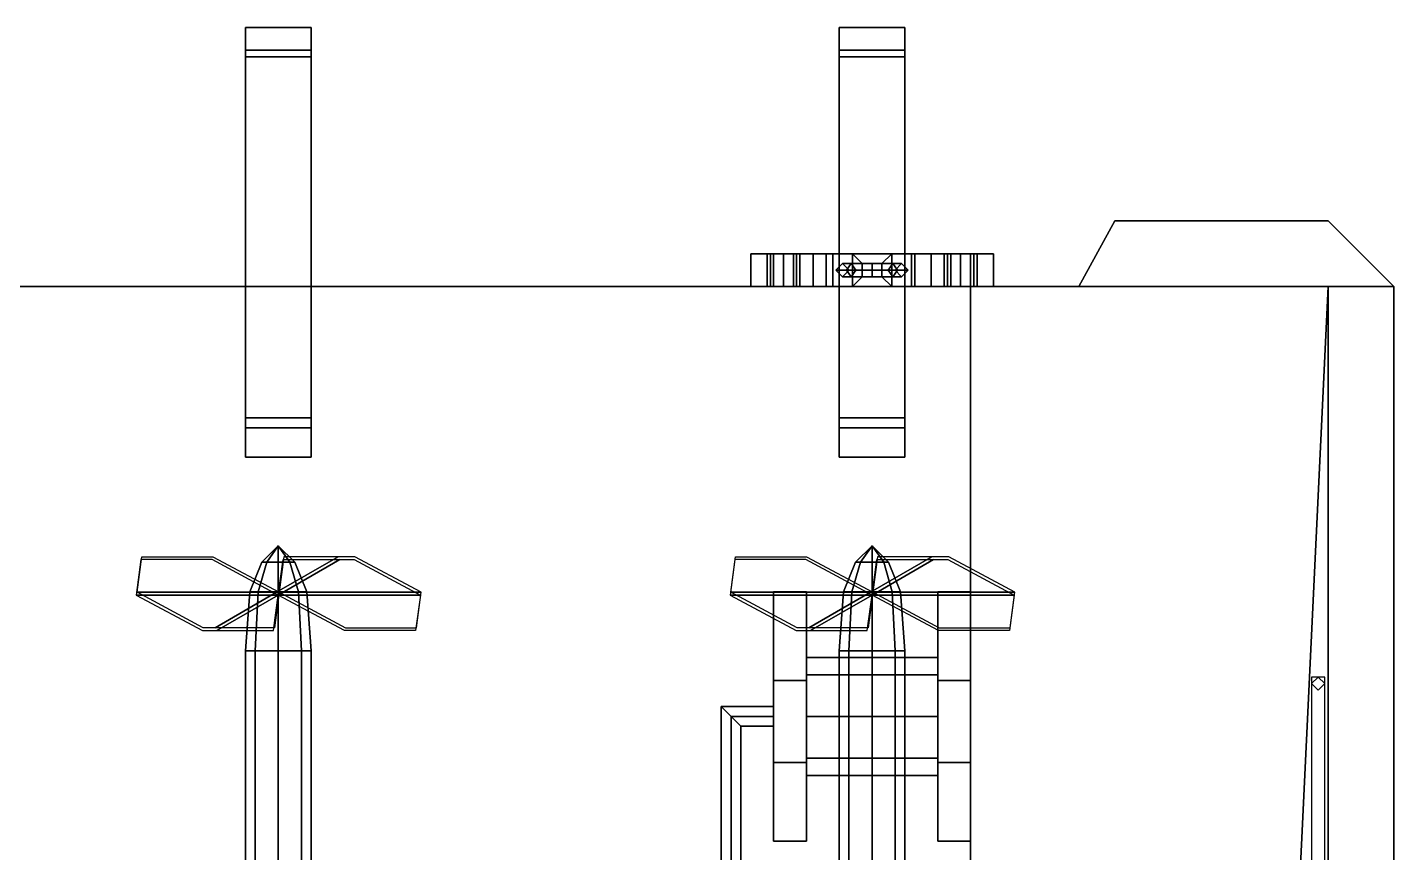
# Model space of a CAD drawing. Header units: millimetres. Extents: x -3.4 to 3.4, y -22.9 to 32.2.
# Drawn here: x -0.765 to 3.4, y 21.065 to 23.58 of the extents above; entities that cross this region are included whole.
import ezdxf

# ---------------------------------------------------------------- set-up
doc = ezdxf.new("R2010")
doc.units = ezdxf.units.MM
for name, color, linetype in [('prop', 1, 'Continuous'), ('railings', 6, 'Continuous'), ('superstructure', 3, 'Continuous')]:
    doc.layers.add(name, color=color, linetype=linetype)

msp = doc.modelspace()

# ---------------------------------------------------------------- linework, layer by layer
for points in [[(0.1, 23.58, -0.13), (0.1, 23.58, -1.1), (-0.1, 23.58, -1.1), (-0.1, 23.58, -0.13)], [(-0.1, 23.58, -1.1), (-0.1, 22.27, -1.1), (-0.1, 22.27, -0.13), (-0.1, 23.58, -0.13)], [(0.1, 23.58, -1.1), (0.1, 23.51, -1.17), (-0.1, 23.51, -1.17), (-0.1, 23.58, -1.1)], [(-0.1, 23.51, -1.17), (-0.1, 22.39, -1.17), (-0.1, 22.27, -1.1), (-0.1, 23.58, -1.1)], [(0.1, 23.49, -0.07), (0.1, 23.58, -0.13), (-0.1, 23.58, -0.13), (-0.1, 23.49, -0.07)], [(-0.1, 23.58, -0.13), (-0.1, 22.27, -0.13), (-0.1, 22.36, -0.07), (-0.1, 23.49, -0.07)], [(0.1, 22.27, -0.13), (0.1, 22.27, -1.1), (0.1, 23.58, -1.1), (0.1, 23.58, -0.13)], [(0.1, 22.27, -1.1), (0.1, 22.39, -1.17), (0.1, 23.51, -1.17), (0.1, 23.58, -1.1)], [(0.1, 22.36, -0.07), (0.1, 22.27, -0.13), (0.1, 23.58, -0.13), (0.1, 23.49, -0.07)], [(1.71, 23.58, -1.1), (1.71, 22.27, -1.1), (1.71, 22.27, -0.13), (1.71, 23.58, -0.13)], [(1.91, 23.58, -0.13), (1.91, 23.58, -1.1), (1.71, 23.58, -1.1), (1.71, 23.58, -0.13)], [(1.71, 23.51, -1.17), (1.71, 22.39, -1.17), (1.71, 22.27, -1.1), (1.71, 23.58, -1.1)], [(1.91, 23.58, -1.1), (1.91, 23.51, -1.17), (1.71, 23.51, -1.17), (1.71, 23.58, -1.1)], [(1.71, 23.58, -0.13), (1.71, 22.27, -0.13), (1.71, 22.36, -0.07), (1.71, 23.49, -0.07)], [(1.91, 23.49, -0.07), (1.91, 23.58, -0.13), (1.71, 23.58, -0.13), (1.71, 23.49, -0.07)], [(1.91, 22.27, -0.13), (1.91, 22.27, -1.1), (1.91, 23.58, -1.1), (1.91, 23.58, -0.13)], [(1.91, 22.27, -1.1), (1.91, 22.39, -1.17), (1.91, 23.51, -1.17), (1.91, 23.58, -1.1)], [(1.91, 22.36, -0.07), (1.91, 22.27, -0.13), (1.91, 23.58, -0.13), (1.91, 23.49, -0.07)], [(0.1, 23.51, -1.17), (0.1, 22.39, -1.17), (-0.1, 22.39, -1.17), (-0.1, 23.51, -1.17)], [(1.91, 23.51, -1.17), (1.91, 22.39, -1.17), (1.71, 22.39, -1.17), (1.71, 23.51, -1.17)], [(-0.1, 23.49, -0.07), (-0.1, 22.36, -0.07), (0.1, 22.36, -0.07), (0.1, 23.49, -0.07)], [(1.71, 23.49, -0.07), (1.71, 22.36, -0.07), (1.91, 22.36, -0.07), (1.91, 23.49, -0.07)], [(2.55, 22.99, 1.36), (2.44, 22.79, 1.36), (2.44, 22.79, 1.56), (2.55, 22.99, 1.56)], [(3.2, 22.99, 1.36), (3.4, 22.79, 1.36), (2.44, 22.79, 1.36), (2.55, 22.99, 1.36)], [(2.55, 22.99, 1.56), (2.44, 22.79, 1.56), (3.4, 22.79, 1.56), (3.2, 22.99, 1.56)], [(3.2, 22.99, 1.56), (3.2, 22.99, 1.36), (2.55, 22.99, 1.36), (2.55, 22.99, 1.56)], [(3.4, 22.79, 1.56), (3.4, 22.79, 1.36), (3.2, 22.99, 1.36), (3.2, 22.99, 1.56)], [(1.58, 22.89, 0.53), (1.49, 22.89, 0.5), (1.44, 22.89, 0.54), (1.59, 22.89, 0.59)], [(1.59, 22.89, 0.59), (1.44, 22.89, 0.54), (1.44, 22.89, 0.67), (1.5, 22.89, 0.7)], [(1.44, 22.89, 0.54), (1.49, 22.89, 0.5), (1.49, 22.79, 0.5), (1.44, 22.79, 0.54)], [(1.44, 22.89, 0.67), (1.44, 22.89, 0.54), (1.44, 22.79, 0.54), (1.44, 22.79, 0.67)], [(1.5, 22.89, 0.7), (1.44, 22.89, 0.67), (1.44, 22.79, 0.67), (1.5, 22.79, 0.7)], [(1.63, 22.89, 0.47), (1.57, 22.89, 0.41), (1.49, 22.89, 0.5), (1.58, 22.89, 0.53)], [(1.49, 22.89, 0.5), (1.57, 22.89, 0.41), (1.57, 22.79, 0.41), (1.49, 22.79, 0.5)], [(2.12, 22.89, 0.25), (1.5, 22.89, 0.25), (1.51, 22.89, 0.33), (2.11, 22.89, 0.33)], [(1.54, 22.79, 0.25), (1.5, 22.79, 0.25), (1.5, 22.89, 0.25), (1.54, 22.89, 0.25)], [(1.51, 22.89, 0.33), (1.5, 22.89, 0.25), (1.5, 22.79, 0.25), (1.51, 22.79, 0.33)], [(1.5, 22.79, 0.7), (1.59, 22.79, 0.59), (1.59, 22.89, 0.59), (1.5, 22.89, 0.7)], [(1.69, 22.89, 0.33), (1.51, 22.89, 0.33), (1.51, 22.79, 0.33), (1.69, 22.79, 0.33)], [(1.94, 22.89, 0.14), (1.67, 22.89, 0.14), (1.54, 22.89, 0.25), (2.08, 22.89, 0.25)], [(1.54, 22.89, 0.25), (1.67, 22.89, 0.14), (1.67, 22.79, 0.14), (1.54, 22.79, 0.25)], [(1.75, 22.89, 0.41), (1.69, 22.89, 0.33), (1.57, 22.89, 0.41), (1.63, 22.89, 0.47)], [(1.57, 22.89, 0.41), (1.69, 22.89, 0.33), (1.69, 22.79, 0.33), (1.57, 22.79, 0.41)], [(1.58, 22.79, 0.53), (1.63, 22.79, 0.47), (1.63, 22.89, 0.47), (1.58, 22.89, 0.53)], [(1.59, 22.79, 0.59), (1.58, 22.79, 0.53), (1.58, 22.89, 0.53), (1.59, 22.89, 0.59)], [(1.63, 22.79, 0.47), (1.75, 22.79, 0.41), (1.75, 22.89, 0.41), (1.63, 22.89, 0.47)], [(1.94, 22.79, 0.14), (1.67, 22.79, 0.14), (1.67, 22.89, 0.14), (1.94, 22.89, 0.14)], [(1.93, 22.89, 0.33), (1.69, 22.89, 0.33), (1.75, 22.89, 0.41), (1.87, 22.89, 0.41)], [(1.78, 22.86, 1.33), (1.75, 22.89, 0.41), (1.75, 22.79, 0.41), (1.78, 22.82, 1.33)], [(1.87, 22.89, 0.41), (1.75, 22.89, 0.41), (1.78, 22.86, 1.33), (1.84, 22.86, 1.33)], [(1.84, 22.82, 1.33), (1.87, 22.79, 0.41), (1.87, 22.89, 0.41), (1.84, 22.86, 1.33)], [(2.05, 22.89, 0.41), (1.93, 22.89, 0.33), (1.87, 22.89, 0.41), (1.99, 22.89, 0.47)], [(1.99, 22.89, 0.47), (1.87, 22.89, 0.41), (1.87, 22.79, 0.41), (1.99, 22.79, 0.47)], [(2.11, 22.89, 0.33), (1.93, 22.89, 0.33), (1.93, 22.79, 0.33), (2.11, 22.79, 0.33)], [(2.05, 22.79, 0.41), (1.93, 22.79, 0.33), (1.93, 22.89, 0.33), (2.05, 22.89, 0.41)], [(2.08, 22.79, 0.25), (1.94, 22.79, 0.14), (1.94, 22.89, 0.14), (2.08, 22.89, 0.25)], [(2.13, 22.89, 0.5), (2.05, 22.89, 0.41), (1.99, 22.89, 0.47), (2.04, 22.89, 0.53)], [(2.04, 22.89, 0.53), (1.99, 22.89, 0.47), (1.99, 22.79, 0.47), (2.04, 22.79, 0.53)], [(2.12, 22.89, 0.7), (2.03, 22.89, 0.59), (2.03, 22.79, 0.59), (2.12, 22.79, 0.7)], [(2.18, 22.89, 0.67), (2.18, 22.89, 0.54), (2.03, 22.89, 0.59), (2.12, 22.89, 0.7)], [(2.03, 22.89, 0.59), (2.04, 22.89, 0.53), (2.04, 22.79, 0.53), (2.03, 22.79, 0.59)], [(2.18, 22.89, 0.54), (2.13, 22.89, 0.5), (2.04, 22.89, 0.53), (2.03, 22.89, 0.59)], [(2.13, 22.79, 0.5), (2.05, 22.79, 0.41), (2.05, 22.89, 0.41), (2.13, 22.89, 0.5)], [(2.12, 22.79, 0.25), (2.08, 22.79, 0.25), (2.08, 22.89, 0.25), (2.12, 22.89, 0.25)], [(2.11, 22.79, 0.33), (2.12, 22.79, 0.25), (2.12, 22.89, 0.25), (2.11, 22.89, 0.33)], [(2.12, 22.79, 0.7), (2.18, 22.79, 0.67), (2.18, 22.89, 0.67), (2.12, 22.89, 0.7)], [(2.18, 22.79, 0.54), (2.13, 22.79, 0.5), (2.13, 22.89, 0.5), (2.18, 22.89, 0.54)], [(2.18, 22.79, 0.67), (2.18, 22.79, 0.54), (2.18, 22.89, 0.54), (2.18, 22.89, 0.67)], [(1.72, 22.86, 1.42), (1.7, 22.84, 1.42), (1.7322, 22.84, 1.4978), (1.7464, 22.86, 1.4836)], [(1.7464, 22.86, 1.3564), (1.7322, 22.84, 1.3422), (1.7, 22.84, 1.42), (1.72, 22.86, 1.42)], [(1.7, 22.84, 1.42), (1.72, 22.82, 1.42), (1.7464, 22.82, 1.4836), (1.7322, 22.84, 1.4978)], [(1.7322, 22.84, 1.3422), (1.7464, 22.82, 1.3564), (1.72, 22.82, 1.42), (1.7, 22.84, 1.42)], [(1.74, 22.84, 1.42), (1.72, 22.86, 1.42), (1.7464, 22.86, 1.4836), (1.7605, 22.84, 1.4695)], [(1.7605, 22.84, 1.3705), (1.7464, 22.86, 1.3564), (1.72, 22.86, 1.42), (1.74, 22.84, 1.42)], [(1.72, 22.82, 1.42), (1.74, 22.84, 1.42), (1.7605, 22.84, 1.4695), (1.7464, 22.82, 1.4836)], [(1.7464, 22.82, 1.3564), (1.7605, 22.84, 1.3705), (1.74, 22.84, 1.42), (1.72, 22.82, 1.42)], [(1.7464, 22.86, 1.4836), (1.7322, 22.84, 1.4978), (1.81, 22.84, 1.53), (1.81, 22.86, 1.51)], [(1.81, 22.86, 1.33), (1.81, 22.84, 1.31), (1.7322, 22.84, 1.3422), (1.7464, 22.86, 1.3564)], [(1.7322, 22.84, 1.4978), (1.7464, 22.82, 1.4836), (1.81, 22.82, 1.51), (1.81, 22.84, 1.53)], [(1.81, 22.84, 1.31), (1.81, 22.82, 1.33), (1.7464, 22.82, 1.3564), (1.7322, 22.84, 1.3422)], [(1.7605, 22.84, 1.4695), (1.7464, 22.86, 1.4836), (1.81, 22.86, 1.51), (1.81, 22.84, 1.49)], [(1.81, 22.84, 1.35), (1.81, 22.86, 1.33), (1.7464, 22.86, 1.3564), (1.7605, 22.84, 1.3705)], [(1.7464, 22.82, 1.4836), (1.7605, 22.84, 1.4695), (1.81, 22.84, 1.49), (1.81, 22.82, 1.51)], [(1.81, 22.82, 1.33), (1.81, 22.84, 1.35), (1.7605, 22.84, 1.3705), (1.7464, 22.82, 1.3564)], [(1.84, 22.86, 1.33), (1.78, 22.86, 1.33), (1.78, 22.82, 1.33), (1.84, 22.82, 1.33)], [(1.8736, 22.86, 1.3564), (1.8878, 22.84, 1.3422), (1.81, 22.84, 1.31), (1.81, 22.86, 1.33)], [(1.8595, 22.84, 1.3705), (1.8736, 22.86, 1.3564), (1.81, 22.86, 1.33), (1.81, 22.84, 1.35)], [(1.81, 22.86, 1.51), (1.81, 22.84, 1.53), (1.8878, 22.84, 1.4978), (1.8736, 22.86, 1.4836)], [(1.81, 22.84, 1.49), (1.81, 22.86, 1.51), (1.8736, 22.86, 1.4836), (1.8595, 22.84, 1.4695)], [(1.8878, 22.84, 1.3422), (1.8736, 22.82, 1.3564), (1.81, 22.82, 1.33), (1.81, 22.84, 1.31)], [(1.8736, 22.82, 1.3564), (1.8595, 22.84, 1.3705), (1.81, 22.84, 1.35), (1.81, 22.82, 1.33)], [(1.81, 22.84, 1.53), (1.81, 22.82, 1.51), (1.8736, 22.82, 1.4836), (1.8878, 22.84, 1.4978)], [(1.81, 22.82, 1.51), (1.81, 22.84, 1.49), (1.8595, 22.84, 1.4695), (1.8736, 22.82, 1.4836)], [(1.88, 22.84, 1.42), (1.9, 22.86, 1.42), (1.8736, 22.86, 1.3564), (1.8595, 22.84, 1.3705)], [(1.8595, 22.84, 1.4695), (1.8736, 22.86, 1.4836), (1.9, 22.86, 1.42), (1.88, 22.84, 1.42)], [(1.9, 22.82, 1.42), (1.88, 22.84, 1.42), (1.8595, 22.84, 1.3705), (1.8736, 22.82, 1.3564)], [(1.8736, 22.82, 1.4836), (1.8595, 22.84, 1.4695), (1.88, 22.84, 1.42), (1.9, 22.82, 1.42)], [(1.9, 22.86, 1.42), (1.92, 22.84, 1.42), (1.8878, 22.84, 1.3422), (1.8736, 22.86, 1.3564)], [(1.8736, 22.86, 1.4836), (1.8878, 22.84, 1.4978), (1.92, 22.84, 1.42), (1.9, 22.86, 1.42)], [(1.92, 22.84, 1.42), (1.9, 22.82, 1.42), (1.8736, 22.82, 1.3564), (1.8878, 22.84, 1.3422)], [(1.8878, 22.84, 1.4978), (1.8736, 22.82, 1.4836), (1.9, 22.82, 1.42), (1.92, 22.84, 1.42)], [(3.2, 22.79, 1.36), (3.2, 22.79), (-3.2, 22.79), (-3.2, 22.79, 1.36)], [(3.2, 22.79), (2.7, 12.33, -1.51), (-2.7, 12.33, -1.51), (-3.2, 22.79)], [(3.2, 22.79, 1.6), (3.2, 22.79, 1.56), (-3.2, 22.79, 1.56), (-3.2, 22.79, 1.6)], [(2.44, 22.79, 1.56), (2.44, 22.79, 1.36), (-2.44, 22.79, 1.36), (-2.44, 22.79, 1.56)], [(2.11, 22.79, 1.6), (2.11, 10.5, 0.82), (3.2, 10.5, 0.82), (3.2, 22.79, 1.6)], [(3.2, 22.79), (3.2, 10.5, -1.26), (2.7, 12.33, -1.51), (3.2, 22.79)], [(3.2, 10.5, 0.58), (3.2, 10.5), (3.2, 22.79), (3.2, 22.79, 1.36)], [(3.4, 22.79, 1.36), (3.4, 10.5, 0.58), (3.2, 10.5, 0.58), (3.2, 22.79, 1.36)], [(3.2, 22.79, 1.56), (3.2, 10.5, 0.78), (3.4, 10.5, 0.78), (3.4, 22.79, 1.56)], [(3.2, 22.79), (3.2, 10.5), (3.2, 10.5, -1.26), (3.2, 22.79)], [(3.2, 22.79, 1.6), (3.2, 10.5, 0.82), (3.2, 10.5, 0.78), (3.2, 22.79, 1.56)], [(3.4, 10.5, 0.78), (3.4, 10.5, 0.58), (3.4, 22.79, 1.36), (3.4, 22.79, 1.56)], [(-0.1, 22.27, -1.1), (-0.1, 22.39, -1.17), (0.1, 22.39, -1.17), (0.1, 22.27, -1.1)], [(1.71, 22.27, -1.1), (1.71, 22.39, -1.17), (1.91, 22.39, -1.17), (1.91, 22.27, -1.1)], [(-0.1, 22.36, -0.07), (-0.1, 22.27, -0.13), (0.1, 22.27, -0.13), (0.1, 22.36, -0.07)], [(1.71, 22.36, -0.07), (1.71, 22.27, -0.13), (1.91, 22.27, -0.13), (1.91, 22.36, -0.07)], [(-0.1, 22.27, -0.13), (-0.1, 22.27, -1.1), (0.1, 22.27, -1.1), (0.1, 22.27, -0.13)], [(1.71, 22.27, -0.13), (1.71, 22.27, -1.1), (1.91, 22.27, -1.1), (1.91, 22.27, -0.13)], [(1.61, 21.59, 2.87), (1.61, 21.86, 2.57), (1.51, 21.86, 2.57), (1.51, 21.59, 2.87)], [(1.61, 21.86, 2.57), (1.61, 21.86, 1.83), (1.51, 21.86, 1.83), (1.51, 21.86, 2.57)], [(1.51, 21.86, 1.83), (1.51, 21.1, 1.87), (1.51, 21.1, 2.57), (1.51, 21.86, 2.57)], [(1.51, 21.86, 2.57), (1.51, 21.1, 2.57), (1.51, 21.34, 2.87), (1.51, 21.59, 2.87)], [(1.61, 21.1, 2.57), (1.61, 21.1, 1.87), (1.61, 21.86, 1.83), (1.61, 21.86, 2.57)], [(1.61, 21.34, 2.87), (1.61, 21.1, 2.57), (1.61, 21.86, 2.57), (1.61, 21.59, 2.87)], [(2.01, 21.86, 1.83), (2.01, 21.1, 1.87), (2.01, 21.1, 2.57), (2.01, 21.86, 2.57)], [(2.11, 21.86, 2.57), (2.11, 21.86, 1.83), (2.01, 21.86, 1.83), (2.01, 21.86, 2.57)], [(2.01, 21.86, 2.57), (2.01, 21.1, 2.57), (2.01, 21.34, 2.87), (2.01, 21.59, 2.87)], [(2.11, 21.59, 2.87), (2.11, 21.86, 2.57), (2.01, 21.86, 2.57), (2.01, 21.59, 2.87)], [(2.11, 21.1, 2.57), (2.11, 21.1, 1.87), (2.11, 21.86, 1.83), (2.11, 21.86, 2.57)], [(2.11, 21.34, 2.87), (2.11, 21.1, 2.57), (2.11, 21.86, 2.57), (2.11, 21.59, 2.87)], [(-0.1, 21.68, -0.71), (-0.0707, 21.68, -0.7807), (-0.0707, 18.68, -0.4807), (-0.1, 18.68, -0.41)], [(-0.0707, 21.68, -0.6393), (-0.1, 21.68, -0.71), (-0.1, 18.68, -0.41), (-0.0707, 18.68, -0.3393)], [(-0.0707, 21.68, -0.7807), (0, 21.68, -0.81), (0, 18.68, -0.51), (-0.0707, 18.68, -0.4807)], [(0, 21.68, -0.61), (-0.0707, 21.68, -0.6393), (-0.0707, 18.68, -0.3393), (0, 18.68, -0.31)], [(0, 21.68, -0.81), (0.0707, 21.68, -0.7807), (0.0707, 18.68, -0.4807), (0, 18.68, -0.51)], [(0.0707, 21.68, -0.6393), (0, 21.68, -0.61), (0, 18.68, -0.31), (0.0707, 18.68, -0.3393)], [(0.0707, 21.68, -0.7807), (0.1, 21.68, -0.71), (0.1, 18.68, -0.41), (0.0707, 18.68, -0.4807)], [(0.1, 21.68, -0.71), (0.0707, 21.68, -0.6393), (0.0707, 18.68, -0.3393), (0.1, 18.68, -0.41)], [(2.01, 21.6073, 2.5773), (2.01, 21.66, 2.45), (1.61, 21.66, 2.45), (1.61, 21.6073, 2.5773)], [(2.01, 21.66, 2.45), (2.01, 21.6073, 2.3227), (1.61, 21.6073, 2.3227), (1.61, 21.66, 2.45)], [(1.7393, 21.68, -0.6393), (1.71, 21.68, -0.71), (1.71, 18.68, -0.41), (1.7393, 18.68, -0.3393)], [(1.71, 21.68, -0.71), (1.7393, 21.68, -0.7807), (1.7393, 18.68, -0.4807), (1.71, 18.68, -0.41)], [(1.81, 21.68, -0.61), (1.7393, 21.68, -0.6393), (1.7393, 18.68, -0.3393), (1.81, 18.68, -0.31)], [(1.7393, 21.68, -0.7807), (1.81, 21.68, -0.81), (1.81, 18.68, -0.51), (1.7393, 18.68, -0.4807)], [(1.8807, 21.68, -0.6393), (1.81, 21.68, -0.61), (1.81, 18.68, -0.31), (1.8807, 18.68, -0.3393)], [(1.81, 21.68, -0.81), (1.8807, 21.68, -0.7807), (1.8807, 18.68, -0.4807), (1.81, 18.68, -0.51)], [(1.91, 21.68, -0.71), (1.8807, 21.68, -0.6393), (1.8807, 18.68, -0.3393), (1.91, 18.68, -0.41)], [(1.8807, 21.68, -0.7807), (1.91, 21.68, -0.71), (1.91, 18.68, -0.41), (1.8807, 18.68, -0.4807)], [(1.51, 21.59, 2.87), (1.51, 21.34, 2.87), (1.61, 21.34, 2.87), (1.61, 21.59, 2.87)], [(2.01, 21.48, 2.63), (2.01, 21.6073, 2.5773), (1.61, 21.6073, 2.5773), (1.61, 21.48, 2.63)], [(2.01, 21.6073, 2.3227), (2.01, 21.48, 2.27), (1.61, 21.48, 2.27), (1.61, 21.6073, 2.3227)], [(2.01, 21.59, 2.87), (2.01, 21.34, 2.87), (2.11, 21.34, 2.87), (2.11, 21.59, 2.87)], [(1.38, 21.48, 2.48), (1.35, 21.51, 2.45), (1.35, 20.89, 2.45), (1.38, 20.86, 2.48)], [(1.35, 21.51, 2.45), (1.38, 21.48, 2.42), (1.38, 20.86, 2.42), (1.35, 20.89, 2.45)], [(1.51, 21.48, 2.48), (1.51, 21.51, 2.45), (1.35, 21.51, 2.45), (1.38, 21.48, 2.48)], [(1.51, 21.51, 2.45), (1.51, 21.48, 2.42), (1.38, 21.48, 2.42), (1.35, 21.51, 2.45)], [(1.41, 21.45, 2.45), (1.38, 21.48, 2.48), (1.38, 20.86, 2.48), (1.41, 20.83, 2.45)], [(1.38, 21.48, 2.42), (1.41, 21.45, 2.45), (1.41, 20.83, 2.45), (1.38, 20.86, 2.42)], [(1.51, 21.45, 2.45), (1.51, 21.48, 2.48), (1.38, 21.48, 2.48), (1.41, 21.45, 2.45)], [(1.51, 21.48, 2.42), (1.51, 21.45, 2.45), (1.41, 21.45, 2.45), (1.38, 21.48, 2.42)], [(2.01, 21.3527, 2.5773), (2.01, 21.48, 2.63), (1.61, 21.48, 2.63), (1.61, 21.3527, 2.5773)], [(2.01, 21.48, 2.27), (2.01, 21.3527, 2.3227), (1.61, 21.3527, 2.3227), (1.61, 21.48, 2.27)], [(1.51, 21.34, 2.87), (1.51, 21.1, 2.57), (1.61, 21.1, 2.57), (1.61, 21.34, 2.87)], [(2.01, 21.3, 2.45), (2.01, 21.3527, 2.5773), (1.61, 21.3527, 2.5773), (1.61, 21.3, 2.45)], [(2.01, 21.3527, 2.3227), (2.01, 21.3, 2.45), (1.61, 21.3, 2.45), (1.61, 21.3527, 2.3227)], [(2.01, 21.34, 2.87), (2.01, 21.1, 2.57), (2.11, 21.1, 2.57), (2.11, 21.34, 2.87)], [(1.51, 21.1, 2.57), (1.51, 21.1, 1.87), (1.61, 21.1, 1.87), (1.61, 21.1, 2.57)], [(2.01, 21.1, 2.57), (2.01, 21.1, 1.87), (2.11, 21.1, 1.87), (2.11, 21.1, 2.57)]]:
    msp.add_3dface(points)
at = {"layer": 'prop'}
for points in [[(0, 22, -0.71), (-0.0354, 21.95, -0.7454), (-0.05, 21.95, -0.71), (0, 22, -0.71)], [(0, 22, -0.71), (-0.05, 21.95, -0.71), (-0.0354, 21.95, -0.6746), (0, 22, -0.71)], [(0, 22, -0.71), (0, 21.95, -0.76), (-0.0354, 21.95, -0.7454), (0, 22, -0.71)], [(0, 22, -0.71), (-0.0354, 21.95, -0.6746), (0, 21.95, -0.66), (0, 22, -0.71)], [(0, 22, -0.71), (0.0354, 21.95, -0.7454), (0, 21.95, -0.76), (0, 22, -0.71)], [(0, 22, -0.71), (0.05, 21.95, -0.71), (0.0354, 21.95, -0.7454), (0, 22, -0.71)], [(0, 22, -0.71), (0.0354, 21.95, -0.6746), (0.05, 21.95, -0.71), (0, 22, -0.71)], [(0, 22, -0.71), (0, 21.95, -0.66), (0.0354, 21.95, -0.6746), (0, 22, -0.71)], [(1.81, 22, -0.71), (1.76, 21.95, -0.71), (1.7746, 21.95, -0.6746), (1.81, 22, -0.71)], [(1.81, 22, -0.71), (1.7746, 21.95, -0.7454), (1.76, 21.95, -0.71), (1.81, 22, -0.71)], [(1.81, 22, -0.71), (1.7746, 21.95, -0.6746), (1.81, 21.95, -0.66), (1.81, 22, -0.71)], [(1.81, 22, -0.71), (1.81, 21.95, -0.76), (1.7746, 21.95, -0.7454), (1.81, 22, -0.71)], [(1.81, 22, -0.71), (1.81, 21.95, -0.66), (1.8454, 21.95, -0.6746), (1.81, 22, -0.71)], [(1.81, 22, -0.71), (1.8454, 21.95, -0.6746), (1.86, 21.95, -0.71), (1.81, 22, -0.71)], [(1.81, 22, -0.71), (1.86, 21.95, -0.71), (1.8454, 21.95, -0.7454), (1.81, 22, -0.71)], [(1.81, 22, -0.71), (1.8454, 21.95, -0.7454), (1.81, 21.95, -0.76), (1.81, 22, -0.71)], [(-0.202, 21.9583, -0.6101), (-0.4185, 21.9583, -0.7351), (-0.433, 21.85, -0.96), (0, 21.85, -0.71)], [(0.0025, 21.8587, -0.7143), (-0.4305, 21.8587, -0.9643), (-0.416, 21.9669, -0.7395), (-0.1995, 21.9669, -0.6145)], [(-0.0354, 21.95, -0.7454), (-0.0612, 21.86, -0.7712), (-0.0866, 21.86, -0.71), (-0.05, 21.95, -0.71)], [(-0.05, 21.95, -0.71), (-0.0866, 21.86, -0.71), (-0.0612, 21.86, -0.6488), (-0.0354, 21.95, -0.6746)], [(0, 21.95, -0.76), (0, 21.86, -0.7966), (-0.0612, 21.86, -0.7712), (-0.0354, 21.95, -0.7454)], [(-0.0354, 21.95, -0.6746), (-0.0612, 21.86, -0.6488), (0, 21.86, -0.6234), (0, 21.95, -0.66)], [(-0.005, 21.8587, -0.71), (-0.005, 21.8587, -0.21), (0.1825, 21.9669, -0.335), (0.1825, 21.9669, -0.585)], [(0.0145, 21.9583, -0.9349), (0.231, 21.9583, -1.0599), (0.433, 21.85, -0.96), (0, 21.85, -0.71)], [(0.1875, 21.9583, -0.585), (0.1875, 21.9583, -0.335), (0, 21.85, -0.21), (0, 21.85, -0.71)], [(0.0354, 21.95, -0.7454), (0.0612, 21.86, -0.7712), (0, 21.86, -0.7966), (0, 21.95, -0.76)], [(0, 21.95, -0.66), (0, 21.86, -0.6234), (0.0612, 21.86, -0.6488), (0.0354, 21.95, -0.6746)], [(0.0025, 21.8587, -0.7057), (0.4355, 21.8587, -0.9557), (0.2335, 21.9669, -1.0555), (0.017, 21.9669, -0.9305)], [(0.05, 21.95, -0.71), (0.0866, 21.86, -0.71), (0.0612, 21.86, -0.7712), (0.0354, 21.95, -0.7454)], [(0.0354, 21.95, -0.6746), (0.0612, 21.86, -0.6488), (0.0866, 21.86, -0.71), (0.05, 21.95, -0.71)], [(1.608, 21.9583, -0.6101), (1.3915, 21.9583, -0.7351), (1.377, 21.85, -0.96), (1.81, 21.85, -0.71)], [(1.8125, 21.8587, -0.7143), (1.3795, 21.8587, -0.9643), (1.394, 21.9669, -0.7395), (1.6105, 21.9669, -0.6145)], [(1.7746, 21.95, -0.7454), (1.7488, 21.86, -0.7712), (1.7234, 21.86, -0.71), (1.76, 21.95, -0.71)], [(1.76, 21.95, -0.71), (1.7234, 21.86, -0.71), (1.7488, 21.86, -0.6488), (1.7746, 21.95, -0.6746)], [(1.81, 21.95, -0.76), (1.81, 21.86, -0.7966), (1.7488, 21.86, -0.7712), (1.7746, 21.95, -0.7454)], [(1.7746, 21.95, -0.6746), (1.7488, 21.86, -0.6488), (1.81, 21.86, -0.6234), (1.81, 21.95, -0.66)], [(1.805, 21.8587, -0.71), (1.805, 21.8587, -0.21), (1.9925, 21.9669, -0.335), (1.9925, 21.9669, -0.585)], [(1.8245, 21.9583, -0.9349), (2.041, 21.9583, -1.0599), (2.243, 21.85, -0.96), (1.81, 21.85, -0.71)], [(1.9975, 21.9583, -0.585), (1.9975, 21.9583, -0.335), (1.81, 21.85, -0.21), (1.81, 21.85, -0.71)], [(1.8454, 21.95, -0.7454), (1.8712, 21.86, -0.7712), (1.81, 21.86, -0.7966), (1.81, 21.95, -0.76)], [(1.81, 21.95, -0.66), (1.81, 21.86, -0.6234), (1.8712, 21.86, -0.6488), (1.8454, 21.95, -0.6746)], [(1.8125, 21.8587, -0.7057), (2.2455, 21.8587, -0.9557), (2.0435, 21.9669, -1.0555), (1.827, 21.9669, -0.9305)], [(1.86, 21.95, -0.71), (1.8966, 21.86, -0.71), (1.8712, 21.86, -0.7712), (1.8454, 21.95, -0.7454)], [(1.8454, 21.95, -0.6746), (1.8712, 21.86, -0.6488), (1.8966, 21.86, -0.71), (1.86, 21.95, -0.71)], [(0, 21.85, -0.71), (-0.433, 21.85, -0.96), (-0.231, 21.7417, -1.0599), (-0.0145, 21.7417, -0.9349)], [(-0.012, 21.7504, -0.9392), (-0.2285, 21.7504, -1.0642), (-0.4305, 21.8587, -0.9643), (0.0025, 21.8587, -0.7143)], [(-0.1925, 21.7504, -0.585), (-0.1925, 21.7504, -0.335), (-0.005, 21.8587, -0.21), (-0.005, 21.8587, -0.71)], [(0, 21.85, -0.71), (0, 21.85, -0.21), (-0.1875, 21.7417, -0.335), (-0.1875, 21.7417, -0.585)], [(-0.0612, 21.86, -0.7712), (-0.0707, 21.68, -0.7807), (-0.1, 21.68, -0.71), (-0.0866, 21.86, -0.71)], [(-0.0866, 21.86, -0.71), (-0.1, 21.68, -0.71), (-0.0707, 21.68, -0.6393), (-0.0612, 21.86, -0.6488)], [(0, 21.86, -0.7966), (0, 21.68, -0.81), (-0.0707, 21.68, -0.7807), (-0.0612, 21.86, -0.7712)], [(-0.0612, 21.86, -0.6488), (-0.0707, 21.68, -0.6393), (0, 21.68, -0.61), (0, 21.86, -0.6234)], [(0.0612, 21.86, -0.7712), (0.0707, 21.68, -0.7807), (0, 21.68, -0.81), (0, 21.86, -0.7966)], [(0, 21.86, -0.6234), (0, 21.68, -0.61), (0.0707, 21.68, -0.6393), (0.0612, 21.86, -0.6488)], [(0, 21.85, -0.71), (0.433, 21.85, -0.96), (0.4185, 21.7417, -0.7351), (0.202, 21.7417, -0.6101)], [(0.2045, 21.7504, -0.6058), (0.421, 21.7504, -0.7308), (0.4355, 21.8587, -0.9557), (0.0025, 21.8587, -0.7057)], [(0.0866, 21.86, -0.71), (0.1, 21.68, -0.71), (0.0707, 21.68, -0.7807), (0.0612, 21.86, -0.7712)], [(0.0612, 21.86, -0.6488), (0.0707, 21.68, -0.6393), (0.1, 21.68, -0.71), (0.0866, 21.86, -0.71)], [(1.81, 21.85, -0.71), (1.377, 21.85, -0.96), (1.579, 21.7417, -1.0599), (1.7955, 21.7417, -0.9349)], [(1.798, 21.7504, -0.9392), (1.5815, 21.7504, -1.0642), (1.3795, 21.8587, -0.9643), (1.8125, 21.8587, -0.7143)], [(1.6175, 21.7504, -0.585), (1.6175, 21.7504, -0.335), (1.805, 21.8587, -0.21), (1.805, 21.8587, -0.71)], [(1.81, 21.85, -0.71), (1.81, 21.85, -0.21), (1.6225, 21.7417, -0.335), (1.6225, 21.7417, -0.585)], [(1.7488, 21.86, -0.7712), (1.7393, 21.68, -0.7807), (1.71, 21.68, -0.71), (1.7234, 21.86, -0.71)], [(1.7234, 21.86, -0.71), (1.71, 21.68, -0.71), (1.7393, 21.68, -0.6393), (1.7488, 21.86, -0.6488)], [(1.81, 21.86, -0.7966), (1.81, 21.68, -0.81), (1.7393, 21.68, -0.7807), (1.7488, 21.86, -0.7712)], [(1.7488, 21.86, -0.6488), (1.7393, 21.68, -0.6393), (1.81, 21.68, -0.61), (1.81, 21.86, -0.6234)], [(1.8712, 21.86, -0.7712), (1.8807, 21.68, -0.7807), (1.81, 21.68, -0.81), (1.81, 21.86, -0.7966)], [(1.81, 21.86, -0.6234), (1.81, 21.68, -0.61), (1.8807, 21.68, -0.6393), (1.8712, 21.86, -0.6488)], [(1.81, 21.85, -0.71), (2.243, 21.85, -0.96), (2.2285, 21.7417, -0.7351), (2.012, 21.7417, -0.6101)], [(2.0145, 21.7504, -0.6058), (2.231, 21.7504, -0.7308), (2.2455, 21.8587, -0.9557), (1.8125, 21.8587, -0.7057)], [(1.8966, 21.86, -0.71), (1.91, 21.68, -0.71), (1.8807, 21.68, -0.7807), (1.8712, 21.86, -0.7712)], [(1.8712, 21.86, -0.6488), (1.8807, 21.68, -0.6393), (1.91, 21.68, -0.71), (1.8966, 21.86, -0.71)]]:
    msp.add_3dface(points, dxfattribs=at)
at = {"layer": 'railings'}
for points in [[(3.15, 21.6, 2.53), (3.15, 10.5, 1.84), (3.19, 10.5, 1.84), (3.19, 21.6, 2.53)], [(3.17, 21.6, 1.52), (3.15, 21.58, 1.52), (3.15, 21.58, 2.52), (3.17, 21.6, 2.52)], [(3.15, 21.6, 2.01), (3.15, 10.5, 1.32), (3.19, 10.5, 1.32), (3.19, 21.6, 2.01)], [(3.15, 21.58, 1.52), (3.17, 21.56, 1.52), (3.17, 21.56, 2.52), (3.15, 21.58, 2.52)], [(3.19, 21.58, 1.52), (3.17, 21.6, 1.52), (3.17, 21.6, 2.52), (3.19, 21.58, 2.52)], [(3.17, 21.56, 1.52), (3.19, 21.58, 1.52), (3.19, 21.58, 2.52), (3.17, 21.56, 2.52)]]:
    msp.add_3dface(points, dxfattribs=at)
at = {"layer": 'superstructure'}
for points in [[(2.11, 14.95, 2.13), (2.11, 22.79, 1.8), (-2.11, 22.79, 1.8), (-2.11, 14.95, 2.13)], [(2.11, 22.79, 1.8), (2.11, 22.79, 1.6), (-2.11, 22.79, 1.6), (-2.11, 22.79, 1.8)], [(2.11, 10.5, 0.82), (2.11, 22.79, 1.6), (2.11, 14.95, 2.13), (2.11, 10.5, 2.13)], [(2.11, 22.79, 1.6), (2.11, 22.79, 1.6), (2.11, 22.79, 1.8), (2.11, 14.95, 2.13)]]:
    msp.add_3dface(points, dxfattribs=at)

doc.saveas('drawing.dxf')
